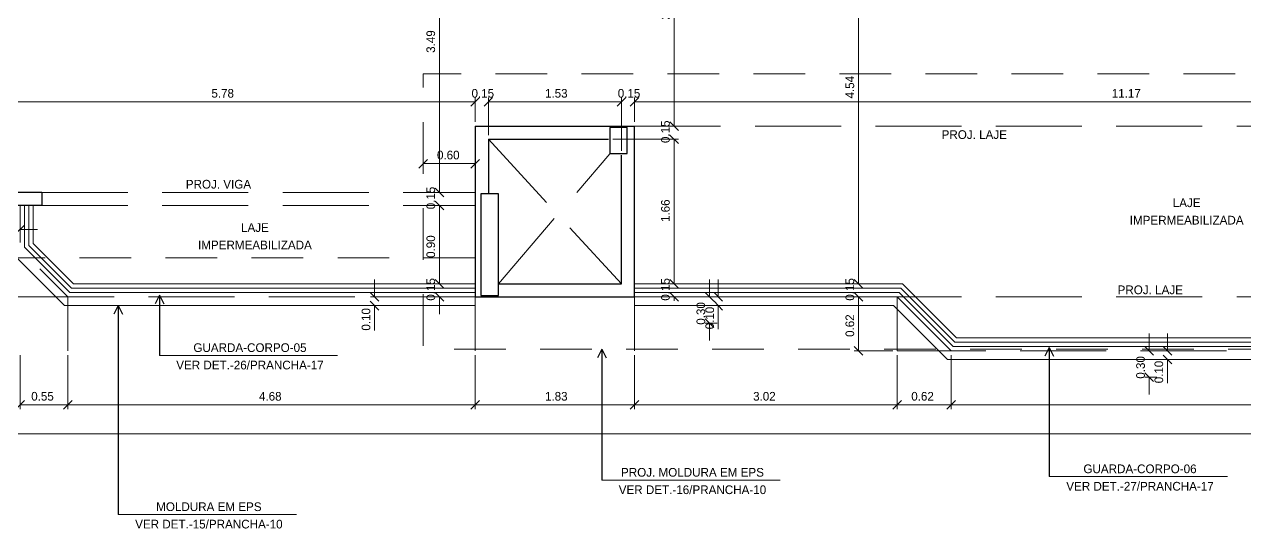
# Model space of a CAD drawing. Header units: metres. Extents: x 3.9 to 63.3, y 8 to 50.1.
# Drawn here: x 11.12 to 25.14, y 30.87 to 36.66 of the extents above; entities that cross this region are included whole.
import ezdxf
from ezdxf.enums import TextEntityAlignment as Align

# ---------------------------------------------------------------- set-up
doc = ezdxf.new("R2010")
doc.units = ezdxf.units.M
doc.header["$MEASUREMENT"] = 0
for name, pattern in [('DGN Style 2', [0.988287, 0.592972, -0.395315]), ('DGN Style 3', [1.383601, 0.988287, -0.395315]), ('DGN Style 4', [1.582247, 0.790629, -0.395315, 0.000988287, -0.395315])]:
    doc.linetypes.add(name, pattern=pattern)
doc.layers.get('Defpoints').update_dxf_attribs({"lineweight": 0})
doc.layers.add('6', color=6, linetype='Continuous')
for name, color, linetype, lineweight in [('CORNIJAS_VAR NA PLANTA PTIPO 1', 7, 'Continuous', 0), ('Level 12', 7, 'Continuous', 0), ('Level 25-1', 7, 'Continuous', 0), ('Level 27-1', 7, 'Continuous', 0), ('Level 39', 7, 'Continuous', 0), ('Level 50', 7, 'Continuous', 0), ('Level 60-1', 7, 'Continuous', 0), ('Level 62-1', 7, 'Continuous', 0)]:
    doc.layers.add(name, color=color, linetype=linetype, lineweight=lineweight)
doc.styles.add('Style-INTL_ENGINEERING', font='INTL_ENGINEERING.shx')
doc.dimstyles.get("Standard").update_dxf_attribs({"dimtxt": 0.18, "dimasz": 0.18, "dimexe": 0.18, "dimexo": 0.0625, "dimgap": 0.09, "dimtad": 0, "dimtih": 1, "dimtoh": 1, "dimdec": 4, "dimzin": 1, "dimdsep": 46, "dimtxsty": 'Standard', "dimcen": 0, "dimadec": 0, "dimazin": 0, "dimtfac": 1, "dimtdec": 4, "dimtofl": 0, "dimtmove": 0, "dimatfit": 3, "dimfxl": 0, "dimtolj": 1, "dimtzin": 1, "dimarcsym": 0})

# ---------------------------------------------------------------- blocks, each defined once
blk = doc.blocks.new('*D425')
at = {"layer": 'Defpoints', "color": 2, "linetype": 'Continuous', "lineweight": 0}
for p, q in [((10.375, 32.86), (10.375, 31.906)), ((50.625, 32.86), (50.625, 31.906)), ((10.325, 31.906), (10.424, 32.006)), ((50.674, 32.006), (50.575, 31.906)), ((50.625, 31.956), (10.375, 31.956))]:
    blk.add_line(p, q, dxfattribs=at)
at = {"layer": 'Defpoints'}
for p in [(10.375, 32.909), (50.625, 32.909), (10.375, 31.956), (30.5, 31.956)]:
    blk.add_point(p, dxfattribs=at)
at = {"layer": 'Defpoints', "color": 2, "linetype": 'Continuous', "lineweight": 0, "style": 'Style-INTL_ENGINEERING'}
blk.add_text('40.25', height=0.0995, dxfattribs=at).set_placement((30.309, 32.055), align=Align.MIDDLE_LEFT)
blk = doc.blocks.new('_Oblique')
at = {"color": 0, "linetype": 'ByBlock', "lineweight": -2}
blk.add_line((0.5, 0.5), (-0.5, -0.5), dxfattribs=at)
blk = doc.blocks.new('*D428')
at = {"layer": 'Defpoints', "color": 2, "linetype": 'Continuous', "lineweight": 0}
for p, q in [((24.047, 33.109), (24.047, 32.909)), ((24.097, 32.859), (23.998, 32.959)), ((24.15, 32.909), (23.998, 32.909)), ((23.998, 32.659), (24.097, 32.559)), ((24.137, 32.609), (23.998, 32.609)), ((24.047, 32.41), (24.047, 32.609))]:
    blk.add_line(p, q, dxfattribs=at)
at = {"layer": 'Defpoints'}
for p in [(24.2, 32.909), (24.047, 32.74), (24.047, 32.609), (24.187, 32.609)]:
    blk.add_point(p, dxfattribs=at)
at = {"layer": 'Defpoints', "color": 2, "linetype": 'Continuous', "lineweight": 0, "style": 'Style-INTL_ENGINEERING'}
blk.add_text('0.30', height=0.0995, rotation=90, dxfattribs=at).set_placement((23.948, 32.59), align=Align.MIDDLE_LEFT)
blk = doc.blocks.new('*D429')
at = {"layer": 'Defpoints', "color": 2, "linetype": 'Continuous', "lineweight": 0}
for p, q in [((18.995, 33.729), (18.995, 33.529)), ((19.045, 33.479), (18.946, 33.579)), ((19.098, 33.529), (18.946, 33.529)), ((18.946, 33.279), (19.045, 33.179)), ((19.085, 33.229), (18.946, 33.229)), ((18.995, 33.03), (18.995, 33.229))]:
    blk.add_line(p, q, dxfattribs=at)
at = {"layer": 'Defpoints'}
for p in [(19.148, 33.529), (18.995, 33.36), (18.995, 33.229), (19.135, 33.229)]:
    blk.add_point(p, dxfattribs=at)
at = {"layer": 'Defpoints', "color": 2, "linetype": 'Continuous', "lineweight": 0, "style": 'Style-INTL_ENGINEERING'}
blk.add_text('0.30', height=0.0995, rotation=90, dxfattribs=at).set_placement((18.896, 33.21), align=Align.MIDDLE_LEFT)
blk = doc.blocks.new('*D436')
at = {"layer": 'Defpoints', "color": 2, "linetype": 'Continuous', "lineweight": 0}
for p, q in [((20.562, 38.222), (20.757, 38.222)), ((20.657, 38.271), (20.757, 38.172)), ((20.707, 38.222), (20.707, 33.679)), ((20.757, 33.629), (20.657, 33.729)), ((21.165, 33.679), (20.658, 33.679))]:
    blk.add_line(p, q, dxfattribs=at)
at = {"layer": 'Defpoints'}
for p in [(20.512, 38.222), (20.707, 35.95), (20.707, 33.679), (21.215, 33.679)]:
    blk.add_point(p, dxfattribs=at)
at = {"layer": 'Defpoints', "color": 2, "linetype": 'Continuous', "lineweight": 0, "style": 'Style-INTL_ENGINEERING'}
blk.add_text('4.54', height=0.0995, rotation=90, dxfattribs=at).set_placement((20.608, 35.809), align=Align.MIDDLE_LEFT)
blk = doc.blocks.new('*D437')
at = {"layer": 'Defpoints', "color": 2, "linetype": 'Continuous', "lineweight": 0}
for p, q in [((20.757, 33.629), (20.657, 33.729)), ((21.165, 33.679), (20.658, 33.679)), ((20.707, 33.722), (20.707, 33.679)), ((20.657, 33.579), (20.757, 33.479)), ((21.103, 33.529), (20.658, 33.529)), ((20.707, 33.33), (20.707, 33.529))]:
    blk.add_line(p, q, dxfattribs=at)
at = {"layer": 'Defpoints'}
for p in [(21.215, 33.679), (20.707, 33.604), (20.707, 33.529), (21.152, 33.529)]:
    blk.add_point(p, dxfattribs=at)
at = {"layer": 'Defpoints', "color": 2, "linetype": 'Continuous', "lineweight": 0, "style": 'Style-INTL_ENGINEERING'}
blk.add_text('0.15', height=0.0995, rotation=90, dxfattribs=at).set_placement((20.608, 33.486), align=Align.MIDDLE_LEFT)
blk = doc.blocks.new('*D438')
at = {"layer": 'Defpoints', "color": 2, "linetype": 'Continuous', "lineweight": 0}
for p, q in [((20.657, 33.579), (20.757, 33.479)), ((21.103, 33.529), (20.658, 33.529)), ((20.707, 33.529), (20.707, 32.909)), ((20.757, 32.859), (20.657, 32.959)), ((21.103, 32.909), (20.658, 32.909))]:
    blk.add_line(p, q, dxfattribs=at)
at = {"layer": 'Defpoints'}
for p in [(21.152, 33.529), (20.707, 33.219), (20.707, 32.909), (21.152, 32.909)]:
    blk.add_point(p, dxfattribs=at)
at = {"layer": 'Defpoints', "color": 2, "linetype": 'Continuous', "lineweight": 0, "style": 'Style-INTL_ENGINEERING'}
blk.add_text('0.62', height=0.0995, rotation=90, dxfattribs=at).set_placement((20.608, 33.07), align=Align.MIDDLE_LEFT)
blk = doc.blocks.new('*D448')
at = {"layer": 'Defpoints', "color": 2, "linetype": 'Continuous', "lineweight": 0}
for p, q in [((21.772, 32.86), (21.772, 32.239)), ((29.088, 32.86), (29.088, 32.239)), ((21.723, 32.239), (21.822, 32.338)), ((29.088, 32.288), (21.772, 32.288)), ((29.137, 32.338), (29.038, 32.239))]:
    blk.add_line(p, q, dxfattribs=at)
at = {"layer": 'Defpoints'}
for p in [(21.772, 32.909), (29.088, 32.909), (21.772, 32.288), (25.43, 32.288)]:
    blk.add_point(p, dxfattribs=at)
at = {"layer": 'Defpoints', "color": 2, "linetype": 'Continuous', "lineweight": 0, "style": 'Style-INTL_ENGINEERING'}
blk.add_text('7.32', height=0.0995, dxfattribs=at).set_placement((25.288, 32.388), align=Align.MIDDLE_LEFT)
blk = doc.blocks.new('*D449')
at = {"layer": 'Defpoints', "color": 2, "linetype": 'Continuous', "lineweight": 0}
for p, q in [((21.152, 32.86), (21.152, 32.239)), ((21.772, 32.86), (21.772, 32.239)), ((21.103, 32.239), (21.202, 32.338)), ((21.772, 32.288), (21.152, 32.288)), ((21.822, 32.338), (21.723, 32.239))]:
    blk.add_line(p, q, dxfattribs=at)
at = {"layer": 'Defpoints'}
for p in [(21.152, 32.909), (21.772, 32.909), (21.152, 32.288), (21.462, 32.288)]:
    blk.add_point(p, dxfattribs=at)
at = {"layer": 'Defpoints', "color": 2, "linetype": 'Continuous', "lineweight": 0, "style": 'Style-INTL_ENGINEERING'}
blk.add_text('0.62', height=0.0995, dxfattribs=at).set_placement((21.314, 32.388), align=Align.MIDDLE_LEFT)
blk = doc.blocks.new('*D450')
at = {"layer": 'Defpoints', "color": 2, "linetype": 'Continuous', "lineweight": 0}
for p, q in [((18.135, 32.86), (18.135, 32.239)), ((21.152, 32.86), (21.152, 32.239)), ((18.085, 32.239), (18.184, 32.338)), ((21.152, 32.288), (18.135, 32.288)), ((21.202, 32.338), (21.103, 32.239))]:
    blk.add_line(p, q, dxfattribs=at)
at = {"layer": 'Defpoints'}
for p in [(18.135, 32.909), (21.152, 32.909), (18.135, 32.288), (19.643, 32.288)]:
    blk.add_point(p, dxfattribs=at)
at = {"layer": 'Defpoints', "color": 2, "linetype": 'Continuous', "lineweight": 0, "style": 'Style-INTL_ENGINEERING'}
blk.add_text('3.02', height=0.0995, dxfattribs=at).set_placement((19.497, 32.388), align=Align.MIDDLE_LEFT)
blk = doc.blocks.new('*D451')
at = {"layer": 'Defpoints', "color": 2, "linetype": 'Continuous', "lineweight": 0}
for p, q in [((16.305, 32.86), (16.305, 32.239)), ((18.135, 32.86), (18.135, 32.239)), ((16.255, 32.239), (16.354, 32.338)), ((18.135, 32.288), (16.305, 32.288)), ((18.184, 32.338), (18.085, 32.239))]:
    blk.add_line(p, q, dxfattribs=at)
at = {"layer": 'Defpoints'}
for p in [(16.305, 32.909), (18.135, 32.909), (16.305, 32.288), (17.22, 32.288)]:
    blk.add_point(p, dxfattribs=at)
at = {"layer": 'Defpoints', "color": 2, "linetype": 'Continuous', "lineweight": 0, "style": 'Style-INTL_ENGINEERING'}
blk.add_text('1.83', height=0.0995, dxfattribs=at).set_placement((17.106, 32.388), align=Align.MIDDLE_LEFT)
blk = doc.blocks.new('*D452')
at = {"layer": 'Defpoints', "color": 2, "linetype": 'Continuous', "lineweight": 0}
for p, q in [((11.625, 32.86), (11.625, 32.239)), ((16.305, 32.86), (16.305, 32.239)), ((11.575, 32.239), (11.674, 32.338)), ((16.305, 32.288), (11.625, 32.288)), ((16.354, 32.338), (16.255, 32.239))]:
    blk.add_line(p, q, dxfattribs=at)
at = {"layer": 'Defpoints'}
for p in [(11.625, 32.909), (16.305, 32.909), (11.625, 32.288), (13.965, 32.288)]:
    blk.add_point(p, dxfattribs=at)
at = {"layer": 'Defpoints', "color": 2, "linetype": 'Continuous', "lineweight": 0, "style": 'Style-INTL_ENGINEERING'}
blk.add_text('4.68', height=0.0995, dxfattribs=at).set_placement((13.82, 32.388), align=Align.MIDDLE_LEFT)
blk = doc.blocks.new('*D453')
at = {"layer": 'Defpoints', "color": 2, "linetype": 'Continuous', "lineweight": 0}
for p, q in [((11.075, 32.86), (11.075, 32.239)), ((11.625, 32.86), (11.625, 32.239)), ((11.025, 32.239), (11.124, 32.338)), ((11.625, 32.288), (11.075, 32.288)), ((11.674, 32.338), (11.575, 32.239))]:
    blk.add_line(p, q, dxfattribs=at)
at = {"layer": 'Defpoints'}
for p in [(11.075, 32.909), (11.625, 32.909), (11.075, 32.288), (11.35, 32.288)]:
    blk.add_point(p, dxfattribs=at)
at = {"layer": 'Defpoints', "color": 2, "linetype": 'Continuous', "lineweight": 0, "style": 'Style-INTL_ENGINEERING'}
blk.add_text('0.55', height=0.0995, dxfattribs=at).set_placement((11.203, 32.388), align=Align.MIDDLE_LEFT)
blk = doc.blocks.new('*D475')
at = {"layer": 'Defpoints', "color": 2, "linetype": 'Continuous', "lineweight": 0}
for p, q in [((15.679, 38.222), (15.942, 38.222)), ((15.842, 38.271), (15.942, 38.172)), ((15.892, 38.222), (15.892, 34.729)), ((15.942, 34.679), (15.842, 34.779)), ((16.255, 34.729), (15.843, 34.729))]:
    blk.add_line(p, q, dxfattribs=at)
at = {"layer": 'Defpoints'}
for p in [(15.63, 38.222), (15.892, 36.475), (15.892, 34.729), (16.305, 34.729)]:
    blk.add_point(p, dxfattribs=at)
at = {"layer": 'Defpoints', "color": 2, "linetype": 'Continuous', "lineweight": 0, "style": 'Style-INTL_ENGINEERING'}
blk.add_text('3.49', height=0.0995, rotation=90, dxfattribs=at).set_placement((15.793, 36.333), align=Align.MIDDLE_LEFT)
blk = doc.blocks.new('*D476')
at = {"layer": 'Defpoints', "color": 2, "linetype": 'Continuous', "lineweight": 0}
for p, q in [((15.942, 34.679), (15.842, 34.779)), ((15.892, 34.772), (15.892, 34.729)), ((15.842, 34.629), (15.942, 34.529)), ((16.255, 34.729), (15.843, 34.729)), ((16.255, 34.579), (15.843, 34.579)), ((15.892, 34.38), (15.892, 34.579))]:
    blk.add_line(p, q, dxfattribs=at)
at = {"layer": 'Defpoints'}
for p in [(15.892, 34.654), (16.305, 34.729), (15.892, 34.579), (16.305, 34.579)]:
    blk.add_point(p, dxfattribs=at)
at = {"layer": 'Defpoints', "color": 2, "linetype": 'Continuous', "lineweight": 0, "style": 'Style-INTL_ENGINEERING'}
blk.add_text('0.15', height=0.0995, rotation=90, dxfattribs=at).set_placement((15.793, 34.536), align=Align.MIDDLE_LEFT)
blk = doc.blocks.new('*D477')
at = {"layer": 'Defpoints', "color": 2, "linetype": 'Continuous', "lineweight": 0}
for p, q in [((15.842, 34.629), (15.942, 34.529)), ((16.255, 34.579), (15.843, 34.579)), ((15.892, 34.579), (15.892, 33.679)), ((15.942, 33.629), (15.842, 33.729)), ((16.255, 33.679), (15.843, 33.679))]:
    blk.add_line(p, q, dxfattribs=at)
at = {"layer": 'Defpoints'}
for p in [(16.305, 34.579), (15.892, 34.129), (15.892, 33.679), (16.305, 33.679)]:
    blk.add_point(p, dxfattribs=at)
at = {"layer": 'Defpoints', "color": 2, "linetype": 'Continuous', "lineweight": 0, "style": 'Style-INTL_ENGINEERING'}
blk.add_text('0.90', height=0.0995, rotation=90, dxfattribs=at).set_placement((15.793, 33.978), align=Align.MIDDLE_LEFT)
blk = doc.blocks.new('*D478')
at = {"layer": 'Defpoints', "color": 2, "linetype": 'Continuous', "lineweight": 0}
for p, q in [((15.942, 33.629), (15.842, 33.729)), ((16.255, 33.679), (15.843, 33.679)), ((15.892, 33.722), (15.892, 33.679)), ((15.842, 33.579), (15.942, 33.479)), ((16.255, 33.529), (15.843, 33.529)), ((15.892, 33.33), (15.892, 33.529))]:
    blk.add_line(p, q, dxfattribs=at)
at = {"layer": 'Defpoints'}
for p in [(16.305, 33.679), (15.892, 33.604), (15.892, 33.529), (16.305, 33.529)]:
    blk.add_point(p, dxfattribs=at)
at = {"layer": 'Defpoints', "color": 2, "linetype": 'Continuous', "lineweight": 0, "style": 'Style-INTL_ENGINEERING'}
blk.add_text('0.15', height=0.0995, rotation=90, dxfattribs=at).set_placement((15.793, 33.486), align=Align.MIDDLE_LEFT)
blk = doc.blocks.new('*D580')
at = {"layer": 'Defpoints', "color": 2, "linetype": 'Continuous', "lineweight": 0}
for p, q in [((18.085, 35.719), (18.184, 35.818)), ((18.135, 35.539), (18.135, 35.818)), ((29.305, 35.769), (18.135, 35.769)), ((29.355, 35.818), (29.256, 35.719)), ((29.305, 35.539), (29.305, 35.818))]:
    blk.add_line(p, q, dxfattribs=at)
at = {"layer": 'Defpoints'}
for p in [(18.135, 35.769), (23.72, 35.769), (18.135, 35.49), (29.305, 35.49)]:
    blk.add_point(p, dxfattribs=at)
at = {"layer": 'Defpoints', "color": 2, "linetype": 'Continuous', "lineweight": 0, "style": 'Style-INTL_ENGINEERING'}
blk.add_text('11.17', height=0.0995, dxfattribs=at).set_placement((23.618, 35.868), align=Align.MIDDLE_LEFT)
blk = doc.blocks.new('*D581')
at = {"layer": 'Defpoints', "color": 2, "linetype": 'Continuous', "lineweight": 0}
for p, q in [((17.785, 35.769), (17.985, 35.769)), ((18.034, 35.818), (17.935, 35.719)), ((17.985, 35.209), (17.985, 35.818)), ((18.085, 35.719), (18.184, 35.818)), ((18.135, 35.539), (18.135, 35.818)), ((18.177, 35.769), (18.135, 35.769))]:
    blk.add_line(p, q, dxfattribs=at)
at = {"layer": 'Defpoints'}
for p in [(17.985, 35.769), (18.06, 35.769), (18.135, 35.49), (17.985, 35.159)]:
    blk.add_point(p, dxfattribs=at)
at = {"layer": 'Defpoints', "color": 2, "linetype": 'Continuous', "lineweight": 0, "style": 'Style-INTL_ENGINEERING'}
blk.add_text('0.15', height=0.0995, dxfattribs=at).set_placement((17.942, 35.868), align=Align.MIDDLE_LEFT)
blk = doc.blocks.new('*D582')
at = {"layer": 'Defpoints', "color": 2, "linetype": 'Continuous', "lineweight": 0}
for p, q in [((16.405, 35.719), (16.504, 35.818)), ((16.455, 35.389), (16.455, 35.818)), ((17.985, 35.769), (16.455, 35.769)), ((18.034, 35.818), (17.935, 35.719)), ((17.985, 35.209), (17.985, 35.818))]:
    blk.add_line(p, q, dxfattribs=at)
at = {"layer": 'Defpoints'}
for p in [(16.455, 35.769), (17.22, 35.769), (16.455, 35.34), (17.985, 35.159)]:
    blk.add_point(p, dxfattribs=at)
at = {"layer": 'Defpoints', "color": 2, "linetype": 'Continuous', "lineweight": 0, "style": 'Style-INTL_ENGINEERING'}
blk.add_text('1.53', height=0.0995, dxfattribs=at).set_placement((17.106, 35.868), align=Align.MIDDLE_LEFT)
blk = doc.blocks.new('*D583')
at = {"layer": 'Defpoints', "color": 2, "linetype": 'Continuous', "lineweight": 0}
for p, q in [((16.105, 35.769), (16.305, 35.769)), ((16.354, 35.818), (16.255, 35.719)), ((16.305, 35.539), (16.305, 35.818)), ((16.405, 35.719), (16.504, 35.818)), ((16.455, 35.389), (16.455, 35.818)), ((16.497, 35.769), (16.455, 35.769))]:
    blk.add_line(p, q, dxfattribs=at)
at = {"layer": 'Defpoints'}
for p in [(16.305, 35.769), (16.38, 35.769), (16.305, 35.49), (16.455, 35.34)]:
    blk.add_point(p, dxfattribs=at)
at = {"layer": 'Defpoints', "color": 2, "linetype": 'Continuous', "lineweight": 0, "style": 'Style-INTL_ENGINEERING'}
blk.add_text('0.15', height=0.0995, dxfattribs=at).set_placement((16.262, 35.868), align=Align.MIDDLE_LEFT)
blk = doc.blocks.new('*D584')
at = {"layer": 'Defpoints', "color": 2, "linetype": 'Continuous', "lineweight": 0}
for p, q in [((10.475, 35.719), (10.574, 35.818)), ((10.525, 34.779), (10.525, 35.818)), ((16.305, 35.769), (10.525, 35.769)), ((16.354, 35.818), (16.255, 35.719)), ((16.305, 35.539), (16.305, 35.818))]:
    blk.add_line(p, q, dxfattribs=at)
at = {"layer": 'Defpoints'}
for p in [(10.525, 35.769), (13.415, 35.769), (16.305, 35.49), (10.525, 34.729)]:
    blk.add_point(p, dxfattribs=at)
at = {"layer": 'Defpoints', "color": 2, "linetype": 'Continuous', "lineweight": 0, "style": 'Style-INTL_ENGINEERING'}
blk.add_text('5.78', height=0.0995, dxfattribs=at).set_placement((13.273, 35.868), align=Align.MIDDLE_LEFT)
blk = doc.blocks.new('*D586')
at = {"layer": 'Defpoints', "color": 2, "linetype": 'Continuous', "lineweight": 0}
for p, q in [((17.884, 35.34), (18.638, 35.34)), ((18.539, 35.389), (18.638, 35.29)), ((18.588, 33.679), (18.588, 35.34)), ((18.184, 33.679), (18.638, 33.679)), ((18.638, 33.629), (18.539, 33.729))]:
    blk.add_line(p, q, dxfattribs=at)
at = {"layer": 'Defpoints'}
for p in [(17.835, 35.34), (18.588, 35.34), (18.588, 34.509), (18.135, 33.679)]:
    blk.add_point(p, dxfattribs=at)
at = {"layer": 'Defpoints', "color": 2, "linetype": 'Continuous', "lineweight": 0, "style": 'Style-INTL_ENGINEERING'}
blk.add_text('1.66', height=0.0995, rotation=90, dxfattribs=at).set_placement((18.489, 34.39), align=Align.MIDDLE_LEFT)
blk = doc.blocks.new('*D587')
at = {"layer": 'Defpoints', "color": 2, "linetype": 'Continuous', "lineweight": 0}
for p, q in [((18.588, 35.689), (18.588, 35.49)), ((18.184, 35.49), (18.638, 35.49)), ((18.638, 35.44), (18.539, 35.539)), ((17.884, 35.34), (18.638, 35.34)), ((18.539, 35.389), (18.638, 35.29)), ((18.588, 35.297), (18.588, 35.34))]:
    blk.add_line(p, q, dxfattribs=at)
at = {"layer": 'Defpoints'}
for p in [(18.135, 35.49), (18.588, 35.49), (17.835, 35.34), (18.588, 35.415)]:
    blk.add_point(p, dxfattribs=at)
at = {"layer": 'Defpoints', "color": 2, "linetype": 'Continuous', "lineweight": 0, "style": 'Style-INTL_ENGINEERING'}
blk.add_text('0.15', height=0.0995, rotation=90, dxfattribs=at).set_placement((18.489, 35.297), align=Align.MIDDLE_LEFT)
blk = doc.blocks.new('*D588')
at = {"layer": 'Defpoints', "color": 2, "linetype": 'Continuous', "lineweight": 0}
for p, q in [((18.109, 38.222), (18.638, 38.222)), ((18.539, 38.271), (18.638, 38.172)), ((18.588, 35.49), (18.588, 38.222)), ((18.184, 35.49), (18.638, 35.49)), ((18.638, 35.44), (18.539, 35.539))]:
    blk.add_line(p, q, dxfattribs=at)
at = {"layer": 'Defpoints'}
for p in [(18.06, 38.222), (18.588, 38.222), (18.588, 36.856), (18.135, 35.49)]:
    blk.add_point(p, dxfattribs=at)
at = {"layer": 'Defpoints', "color": 2, "linetype": 'Continuous', "lineweight": 0, "style": 'Style-INTL_ENGINEERING'}
blk.add_text('2.73', height=0.0995, rotation=90, dxfattribs=at).set_placement((18.489, 36.714), align=Align.MIDDLE_LEFT)
blk = doc.blocks.new('*D585')
at = {"layer": 'Defpoints', "color": 2, "linetype": 'Continuous', "lineweight": 0}
for p, q in [((18.588, 33.879), (18.588, 33.679)), ((18.184, 33.679), (18.638, 33.679)), ((18.638, 33.629), (18.539, 33.729)), ((18.184, 33.529), (18.638, 33.529)), ((18.539, 33.579), (18.638, 33.479)), ((18.588, 33.486), (18.588, 33.529))]:
    blk.add_line(p, q, dxfattribs=at)
at = {"layer": 'Defpoints'}
for p in [(18.135, 33.679), (18.588, 33.679), (18.135, 33.529), (18.588, 33.604)]:
    blk.add_point(p, dxfattribs=at)
at = {"layer": 'Defpoints', "color": 2, "linetype": 'Continuous', "lineweight": 0, "style": 'Style-INTL_ENGINEERING'}
blk.add_text('0.15', height=0.0995, rotation=90, dxfattribs=at).set_placement((18.489, 33.486), align=Align.MIDDLE_LEFT)
blk = doc.blocks.new('*D605')
at = {"layer": 'Defpoints', "color": 2, "linetype": 'Continuous', "lineweight": 0}
for p, q in [((24.258, 33.109), (24.258, 32.909)), ((24.307, 32.859), (24.208, 32.959)), ((24.145, 32.909), (24.307, 32.909)), ((24.208, 32.859), (24.307, 32.759)), ((24.236, 32.809), (24.307, 32.809)), ((24.258, 32.537), (24.258, 32.809))]:
    blk.add_line(p, q, dxfattribs=at)
at = {"layer": 'Defpoints'}
for p in [(24.095, 32.909), (24.187, 32.809), (24.258, 32.809), (24.258, 32.66)]:
    blk.add_point(p, dxfattribs=at)
at = {"layer": 'Defpoints', "color": 2, "linetype": 'Continuous', "lineweight": 0, "style": 'Style-INTL_ENGINEERING'}
blk.add_text('0.10', height=0.0995, rotation=90, dxfattribs=at).set_placement((24.158, 32.537), align=Align.MIDDLE_LEFT)
blk = doc.blocks.new('*D606')
at = {"layer": 'Defpoints', "color": 2, "linetype": 'Continuous', "lineweight": 0}
for p, q in [((19.097, 33.729), (19.097, 33.529)), ((18.984, 33.529), (19.147, 33.529)), ((19.147, 33.479), (19.048, 33.579)), ((19.048, 33.479), (19.147, 33.379)), ((19.076, 33.429), (19.147, 33.429)), ((19.097, 33.157), (19.097, 33.429))]:
    blk.add_line(p, q, dxfattribs=at)
at = {"layer": 'Defpoints'}
for p in [(18.935, 33.529), (19.026, 33.429), (19.097, 33.429), (19.097, 33.28)]:
    blk.add_point(p, dxfattribs=at)
at = {"layer": 'Defpoints', "color": 2, "linetype": 'Continuous', "lineweight": 0, "style": 'Style-INTL_ENGINEERING'}
blk.add_text('0.10', height=0.0995, rotation=90, dxfattribs=at).set_placement((18.998, 33.157), align=Align.MIDDLE_LEFT)
blk = doc.blocks.new('*D607')
at = {"layer": 'Defpoints', "color": 2, "linetype": 'Continuous', "lineweight": 0}
for p, q in [((15.148, 33.729), (15.148, 33.529)), ((15.198, 33.479), (15.098, 33.579)), ((15.331, 33.529), (15.099, 33.529)), ((15.098, 33.479), (15.198, 33.379)), ((15.331, 33.429), (15.099, 33.429)), ((15.148, 33.142), (15.148, 33.429))]:
    blk.add_line(p, q, dxfattribs=at)
at = {"layer": 'Defpoints'}
for p in [(15.38, 33.529), (15.148, 33.429), (15.38, 33.429), (15.148, 33.264)]:
    blk.add_point(p, dxfattribs=at)
at = {"layer": 'Defpoints', "color": 2, "linetype": 'Continuous', "lineweight": 0, "style": 'Style-INTL_ENGINEERING'}
blk.add_text('0.10', height=0.0995, rotation=90, dxfattribs=at).set_placement((15.049, 33.142), align=Align.MIDDLE_LEFT)
blk = doc.blocks.new('*D608')
at = {"layer": 'Defpoints', "color": 2, "linetype": 'Continuous', "lineweight": 0}
for p, q in [((10.975, 34.53), (10.975, 34.256)), ((11.075, 34.53), (11.075, 34.256)), ((11.024, 34.355), (10.925, 34.256)), ((11.025, 34.256), (11.124, 34.355)), ((10.696, 34.305), (10.975, 34.305)), ((11.274, 34.305), (11.075, 34.305))]:
    blk.add_line(p, q, dxfattribs=at)
at = {"layer": 'Defpoints'}
for p in [(10.975, 34.579), (11.075, 34.579), (10.818, 34.305), (11.075, 34.305)]:
    blk.add_point(p, dxfattribs=at)
at = {"layer": 'Defpoints', "color": 2, "linetype": 'Continuous', "lineweight": 0, "style": 'Style-INTL_ENGINEERING'}
blk.add_text('0.10', height=0.0995, dxfattribs=at).set_placement((10.696, 34.405), align=Align.MIDDLE_LEFT)
blk = doc.blocks.new('TerminatorOpen')
at = {"color": 0, "linetype": 'ByBlock', "lineweight": -2}
for q in [(-1, 0.5), (-1, 0), (-1, -0.5)]:
    blk.add_line((0, 0), q, dxfattribs=at)
blk = doc.blocks.new('*D628')
at = {"layer": 'Defpoints', "color": 2, "linetype": 'Continuous', "lineweight": 0}
for p, q in [((15.705, 35.418), (15.705, 35.01)), ((15.655, 35.01), (15.754, 35.109)), ((16.305, 35.06), (15.705, 35.06)), ((16.171, 35.06), (16.305, 35.06)), ((16.354, 35.109), (16.255, 35.01)), ((16.305, 35.146), (16.305, 35.01))]:
    blk.add_line(p, q, dxfattribs=at)
at = {"layer": 'Defpoints'}
for p in [(15.705, 35.468), (16.305, 35.195), (16.018, 35.06), (16.305, 35.06)]:
    blk.add_point(p, dxfattribs=at)
at = {"layer": 'Defpoints', "color": 2, "linetype": 'Continuous', "lineweight": 0, "style": 'Style-INTL_ENGINEERING'}
blk.add_text('0.60', height=0.0995, dxfattribs=at).set_placement((15.865, 35.159), align=Align.MIDDLE_LEFT)
blk = doc.blocks.new('*U684')
at = {"layer": 'CORNIJAS_VAR NA PLANTA PTIPO 1', "color": 7, "linetype": 'Continuous', "lineweight": 13}
for p, q in [((-9.285, -4.12), (-12.365, -4.12)), ((-8.665, -4.74), (-9.285, -4.12)), ((-1.474, -4.74), (-8.665, -4.74))]:
    blk.add_line(p, q, dxfattribs=at)
at = {"layer": 'CORNIJAS_VAR NA PLANTA PTIPO 1', "color": 7, "linetype": 'DGN Style 3', "lineweight": 13}
for p, q in [((-9.347, -4.27), (-12.365, -4.27)), ((-8.727, -4.89), (-9.347, -4.27)), ((-1.412, -4.89), (-8.727, -4.89))]:
    blk.add_line(p, q, dxfattribs=at)
at = {"layer": 'CORNIJAS_VAR NA PLANTA PTIPO 1', "color": 7, "linetype": 'DGN Style 3', "lineweight": 13, "flags": 128}
blk.add_lwpolyline([(-14.195, -4.27), (-18.875, -4.27), (-19.425, -3.72), (-19.425, -3.22)], dxfattribs=at)
at = {"layer": 'CORNIJAS_VAR NA PLANTA PTIPO 1', "color": 7, "linetype": 'Continuous', "lineweight": 13, "flags": 128}
blk.add_lwpolyline([(-14.195, -4.12), (-18.813, -4.12), (-19.275, -3.658), (-19.275, -3.22)], dxfattribs=at)
blk.add_lwpolyline([(-14.195, -4.12), (-18.813, -4.12), (-19.275, -3.658), (-19.275, -3.22)], dxfattribs=at)
at = {"layer": 'Level 50', "color": 190, "linetype": 'Continuous', "lineweight": 13}
for p, q in [((-9.306, -4.17), (-12.365, -4.17)), ((-8.686, -4.79), (-9.306, -4.17)), ((-9.326, -4.22), (-12.365, -4.22)), ((-8.706, -4.84), (-9.326, -4.22)), ((-1.433, -4.84), (-8.706, -4.84)), ((-1.453, -4.79), (-8.686, -4.79))]:
    blk.add_line(p, q, dxfattribs=at)
at = {"layer": 'Level 50', "color": 190, "linetype": 'Continuous', "lineweight": 13, "flags": 128}
for points in [[(-14.195, -4.22), (-18.854, -4.22), (-19.375, -3.699), (-19.375, -3.22)], [(-14.195, -4.22), (-18.854, -4.22), (-19.375, -3.699), (-19.375, -3.22)], [(-14.195, -4.17), (-18.834, -4.17), (-19.325, -3.679), (-19.325, -3.22)], [(-14.195, -4.17), (-18.834, -4.17), (-19.325, -3.679), (-19.325, -3.22)]]:
    blk.add_lwpolyline(points, dxfattribs=at)
at = {"layer": 'Level 60-1', "color": 7, "linetype": 'Continuous', "lineweight": 13, "flags": 128}
blk.add_lwpolyline([(-14.195, -4.27), (-14.195, -4.37), (-18.916, -4.37), (-19.525, -3.761), (-19.525, -3.22)], dxfattribs=at)
at = {"layer": 'Level 62-1', "color": 7, "linetype": 'Continuous', "lineweight": 13}
for p, q in [((-12.365, -4.37), (-12.365, -4.27)), ((-9.389, -4.37), (-12.365, -4.37)), ((-8.769, -4.99), (-9.389, -4.37)), ((-1.37, -4.99), (-8.769, -4.99))]:
    blk.add_line(p, q, dxfattribs=at)
at = {"layer": 'Level 62-1', "color": 7, "linetype": 'Continuous', "lineweight": 13, "flags": 128}
blk.add_lwpolyline([(-14.195, -4.27), (-14.195, -4.37), (-18.916, -4.37), (-19.525, -3.761), (-19.525, -3.22)], dxfattribs=at)

msp = doc.modelspace()

# ---------------------------------------------------------------- linework, layer by layer
at = {"layer": '6', "linetype": 'Continuous'}
for points in [[(17.85, 35.175), (18.05, 35.175), (18.05, 35.475), (17.85, 35.475), (17.85, 35.175)], [(16.37, 33.545), (16.57, 33.545), (16.57, 34.715), (16.37, 34.715), (16.37, 33.545)]]:
    msp.add_lwpolyline(points, dxfattribs=at)
at = {"layer": 'Defpoints', "color": 2, "linetype": 'DGN Style 4', "lineweight": 0}
for p, q in [((11.625, 33.529), (10.375, 33.529)), ((11.625, 33.529), (11.625, 32.909)), ((16.305, 33.529), (16.305, 32.909)), ((18.135, 33.529), (18.135, 32.909)), ((21.152, 33.529), (21.152, 32.909)), ((21.772, 32.909), (21.152, 32.909))]:
    msp.add_line(p, q, dxfattribs=at)
at = {"layer": 'Level 12', "color": 2, "linetype": 'Continuous', "lineweight": 13}
for p, q in [((14.723, 32.857), (12.675, 32.857)), ((19.807, 31.425), (17.759, 31.425)), ((24.949, 31.465), (22.9, 31.465)), ((14.251, 31.03), (12.203, 31.03))]:
    msp.add_line(p, q, dxfattribs=at)
at = {"layer": 'Level 25-1', "color": 7, "linetype": 'Continuous', "lineweight": 30}
for p, q in [((16.305, 35.49), (18.135, 35.49)), ((18.135, 33.529), (18.135, 35.49)), ((16.455, 35.34), (17.835, 35.34)), ((17.985, 33.679), (17.985, 35.159)), ((16.57, 33.679), (17.985, 33.679)), ((16.305, 33.529), (18.135, 33.529))]:
    msp.add_line(p, q, dxfattribs=at)
at = {"layer": 'Level 27-1', "color": 7, "linetype": 'DGN Style 3', "lineweight": 13}
for p, q in [((18.135, 35.49), (29.305, 35.49)), ((16.455, 35.34), (17.985, 33.679)), ((16.57, 33.679), (17.85, 35.174)), ((11.325, 34.729), (16.305, 34.729)), ((11.325, 34.579), (16.305, 34.579)), ((18.135, 33.529), (29.305, 33.529))]:
    msp.add_line(p, q, dxfattribs=at)
at = {"layer": 'Level 27-1', "color": 7, "linetype": 'DGN Style 2', "lineweight": 13, "flags": 128}
for points in [[(16.305, 33.979), (9.775, 33.979), (9.775, 41.889), (15.185, 41.889)], [(29.305, 33.126), (29.305, 32.929), (15.705, 32.929), (15.705, 36.09), (28.705, 36.09)]]:
    msp.add_lwpolyline(points, dxfattribs=at)
at = {"layer": 'Level 39', "color": 7, "linetype": 'Continuous', "lineweight": 30}
for p, q in [((16.305, 35.49), (16.305, 33.529)), ((16.455, 35.34), (16.455, 34.715)), ((11.325, 34.729), (11.325, 34.579))]:
    msp.add_line(p, q, dxfattribs=at)
at = {"layer": 'Level 39', "color": 7, "linetype": 'Continuous', "lineweight": 30, "flags": 128}
for points in [[(11.325, 34.579), (10.375, 34.579), (10.375, 41.289), (15.185, 41.289), (15.185, 41.739)], [(11.325, 34.729), (10.525, 34.729), (10.525, 41.139), (15.185, 41.139)]]:
    msp.add_lwpolyline(points, dxfattribs=at)

# ---------------------------------------------------------------- block references
at = {"layer": 'Level 62-1', "color": 7, "linetype": 'Continuous', "lineweight": 13}
msp.add_blockref('*U684', (30.5, 37.799), dxfattribs=at)

# ---------------------------------------------------------------- texts
at = {"layer": 'Level 12', "color": 2, "linetype": 'Continuous', "lineweight": 13, "char_height": 0.1, "attachment_point": 5, "line_spacing_factor": 1.200006, "style": 'Style-INTL_ENGINEERING'}
for s, insert in [('PROJ. LAJE\\P', (22.038, 35.393)), ('PROJ. VIGA\\P', (13.354, 34.823)), ('LAJE\\PIMPERMEABILIZADA\\P', (24.478, 34.511)), ('LAJE\\PIMPERMEABILIZADA\\P', (13.773, 34.226)), ('PROJ. LAJE\\P', (24.06, 33.61)), ('GUARDA-CORPO-05\\PVER DET.-26/PRANCHA-17\\P', (13.716, 32.846)), ('PROJ. MOLDURA EM EPS\\PVER DET.-16/PRANCHA-10\\P', (18.8, 31.414)), ('GUARDA-CORPO-06\\PVER DET.-27/PRANCHA-17\\P', (23.942, 31.454)), ('MOLDURA EM EPS\\PVER DET.-15/PRANCHA-10\\P', (13.244, 31.019))]:
    msp.add_mtext(s, dxfattribs=dict(at, insert=insert))

# ---------------------------------------------------------------- dimensions: what is measured, and where the dimension line sits
at = {"layer": 'Defpoints', "color": 2, "linetype": 'Continuous', "lineweight": 0}
for base, p1, p2, angle, picture, middle in [((15.892, 34.729), (15.63, 38.222), (16.305, 34.729), 270, '*D475', (15.892, 36.475)), ((18.588, 38.222), (18.135, 35.49), (18.06, 38.222), 90, '*D588', (18.588, 36.856)), ((20.707, 33.679), (20.512, 38.222), (21.215, 33.679), 270, '*D436', (20.707, 35.95)), ((10.525, 35.769), (16.305, 35.49), (10.525, 34.729), 180, '*D584', (13.415, 35.769)), ((16.455, 35.769), (17.985, 35.159), (16.455, 35.34), 180, '*D582', (17.22, 35.769)), ((18.135, 35.769), (29.305, 35.49), (18.135, 35.49), 180, '*D580', (23.72, 35.769)), ((18.588, 35.34), (18.135, 33.679), (17.835, 35.34), 90, '*D586', (18.588, 34.509)), ((15.892, 33.679), (16.305, 34.579), (16.305, 33.679), 270, '*D477', (15.892, 34.129)), ((20.707, 32.909), (21.152, 33.529), (21.152, 32.909), 270, '*D438', (20.707, 33.219)), ((10.375, 31.956), (50.625, 32.909), (10.375, 32.909), 180, '*D425', (30.5, 31.956)), ((11.075, 32.288), (11.625, 32.909), (11.075, 32.909), 180, '*D453', (11.35, 32.288)), ((11.625, 32.288), (16.305, 32.909), (11.625, 32.909), 180, '*D452', (13.965, 32.288)), ((16.305, 32.288), (18.135, 32.909), (16.305, 32.909), 180, '*D451', (17.22, 32.288)), ((18.135, 32.288), (21.152, 32.909), (18.135, 32.909), 180, '*D450', (19.643, 32.288)), ((21.152, 32.288), (21.772, 32.909), (21.152, 32.909), 180, '*D449', (21.462, 32.288)), ((21.772, 32.288), (29.088, 32.909), (21.772, 32.909), 180, '*D448', (25.43, 32.288))]:
    dim = msp.add_linear_dim(base=base, p1=p1, p2=p2, angle=angle, dimstyle='Standard', override={"dimtxt": 0.0995, "dimasz": 0.0995, "dimexe": 0.0495, "dimexo": 0.0495, "dimgap": 0.0495, "dimtad": 1, "dimtih": 0, "dimtoh": 0, "dimdec": 2, "dimzin": 3, "dimtxsty": 'Style-INTL_ENGINEERING', "dimblk": 'Oblique', "dimclre": 2, "dimtdec": 2, "dimatfit": 1, "dimtolj": 0, "dimtzin": 3, "dimlwe": 0}, dxfattribs=at)
    dim.commit()
    dim.dimension.update_dxf_attribs({"geometry": picture, "text_midpoint": middle})
for base, p1, p2, angle, override, picture, middle in [((16.305, 35.769), (16.455, 35.34), (16.305, 35.49), 180, {"dimtxt": 0.0995, "dimasz": 0.0995, "dimexe": 0.0495, "dimexo": 0.0495, "dimgap": 0.0495, "dimtad": 1, "dimtih": 0, "dimtoh": 0, "dimdec": 2, "dimzin": 3, "dimtxsty": 'Style-INTL_ENGINEERING', "dimblk": 'Oblique', "dimclre": 2, "dimtdec": 2, "dimatfit": 1, "dimtolj": 0, "dimtzin": 3, "dimlwe": 0}, '*D583', (16.38, 35.769)), ((17.985, 35.769), (18.135, 35.49), (17.985, 35.159), 180, {"dimtxt": 0.0995, "dimasz": 0.0995, "dimexe": 0.0495, "dimexo": 0.0495, "dimgap": 0.0495, "dimtad": 1, "dimtih": 0, "dimtoh": 0, "dimdec": 2, "dimzin": 3, "dimtxsty": 'Style-INTL_ENGINEERING', "dimblk": 'Oblique', "dimclre": 2, "dimtdec": 2, "dimatfit": 1, "dimtolj": 0, "dimtzin": 3, "dimlwe": 0}, '*D581', (18.06, 35.769)), ((18.588, 35.49), (17.835, 35.34), (18.135, 35.49), 90, {"dimtxt": 0.0995, "dimasz": 0.0995, "dimexe": 0.0495, "dimexo": 0.0495, "dimgap": 0.0495, "dimtad": 1, "dimtih": 0, "dimtoh": 0, "dimdec": 2, "dimzin": 3, "dimtxsty": 'Style-INTL_ENGINEERING', "dimblk": 'Oblique', "dimclre": 2, "dimtdec": 2, "dimatfit": 1, "dimtolj": 0, "dimtzin": 3, "dimlwe": 0}, '*D587', (18.588, 35.415)), ((15.892, 34.579), (16.305, 34.729), (16.305, 34.579), 270, {"dimtxt": 0.0995, "dimasz": 0.0995, "dimexe": 0.0495, "dimexo": 0.0495, "dimgap": 0.0495, "dimtad": 1, "dimtih": 0, "dimtoh": 0, "dimdec": 2, "dimzin": 3, "dimtxsty": 'Style-INTL_ENGINEERING', "dimblk": 'Oblique', "dimclre": 2, "dimtdec": 2, "dimatfit": 1, "dimtolj": 0, "dimtzin": 3, "dimlwe": 0}, '*D476', (15.892, 34.654)), ((18.588, 33.679), (18.135, 33.529), (18.135, 33.679), 90, {"dimtxt": 0.0995, "dimasz": 0.0995, "dimexe": 0.0495, "dimexo": 0.0495, "dimgap": 0.0495, "dimtad": 1, "dimtih": 0, "dimtoh": 0, "dimdec": 2, "dimzin": 3, "dimtxsty": 'Style-INTL_ENGINEERING', "dimblk": 'Oblique', "dimclre": 2, "dimtdec": 2, "dimatfit": 1, "dimtolj": 0, "dimtzin": 3, "dimlwe": 0}, '*D585', (18.588, 33.604)), ((15.148, 33.429), (15.38, 33.529), (15.38, 33.429), 270, {"dimtxt": 0.0995, "dimasz": 0.0995, "dimexe": 0.0495, "dimexo": 0.0495, "dimgap": 0.0495, "dimtad": 1, "dimtih": 0, "dimtoh": 0, "dimdec": 2, "dimzin": 3, "dimtxsty": 'Style-INTL_ENGINEERING', "dimblk": 'Oblique', "dimclre": 2, "dimtdec": 2, "dimatfit": 1, "dimfrac": 2, "dimtolj": 0, "dimtzin": 3, "dimlwe": 0}, '*D607', (15.148, 33.264)), ((15.892, 33.529), (16.305, 33.679), (16.305, 33.529), 270, {"dimtxt": 0.0995, "dimasz": 0.0995, "dimexe": 0.0495, "dimexo": 0.0495, "dimgap": 0.0495, "dimtad": 1, "dimtih": 0, "dimtoh": 0, "dimdec": 2, "dimzin": 3, "dimtxsty": 'Style-INTL_ENGINEERING', "dimblk": 'Oblique', "dimclre": 2, "dimtdec": 2, "dimatfit": 1, "dimtolj": 0, "dimtzin": 3, "dimlwe": 0}, '*D478', (15.892, 33.604)), ((18.995, 33.229), (19.148, 33.529), (19.135, 33.229), 270, {"dimtxt": 0.0995, "dimasz": 0.0995, "dimexe": 0.0495, "dimexo": 0.0495, "dimgap": 0.0495, "dimtad": 1, "dimtih": 0, "dimtoh": 0, "dimdec": 2, "dimzin": 3, "dimtxsty": 'Style-INTL_ENGINEERING', "dimblk": 'Oblique', "dimclre": 2, "dimtdec": 2, "dimatfit": 1, "dimfrac": 2, "dimtolj": 0, "dimtzin": 3, "dimlwe": 0}, '*D429', (18.995, 33.36)), ((19.097, 33.429), (18.935, 33.529), (19.026, 33.429), 270, {"dimtxt": 0.0995, "dimasz": 0.0995, "dimexe": 0.0495, "dimexo": 0.0495, "dimgap": 0.0495, "dimtad": 1, "dimtih": 0, "dimtoh": 0, "dimdec": 2, "dimzin": 3, "dimtxsty": 'Style-INTL_ENGINEERING', "dimblk": 'Oblique', "dimclre": 2, "dimtdec": 2, "dimatfit": 1, "dimfrac": 2, "dimtolj": 0, "dimtzin": 3, "dimlwe": 0}, '*D606', (19.097, 33.28)), ((20.707, 33.529), (21.215, 33.679), (21.152, 33.529), 270, {"dimtxt": 0.0995, "dimasz": 0.0995, "dimexe": 0.0495, "dimexo": 0.0495, "dimgap": 0.0495, "dimtad": 1, "dimtih": 0, "dimtoh": 0, "dimdec": 2, "dimzin": 3, "dimtxsty": 'Style-INTL_ENGINEERING', "dimblk": 'Oblique', "dimclre": 2, "dimtdec": 2, "dimatfit": 1, "dimtolj": 0, "dimtzin": 3, "dimlwe": 0}, '*D437', (20.707, 33.604)), ((24.047, 32.609), (24.2, 32.909), (24.187, 32.609), 270, {"dimtxt": 0.0995, "dimasz": 0.0995, "dimexe": 0.0495, "dimexo": 0.0495, "dimgap": 0.0495, "dimtad": 1, "dimtih": 0, "dimtoh": 0, "dimdec": 2, "dimzin": 3, "dimtxsty": 'Style-INTL_ENGINEERING', "dimblk": 'Oblique', "dimclre": 2, "dimtdec": 2, "dimatfit": 1, "dimfrac": 2, "dimtolj": 0, "dimtzin": 3, "dimlwe": 0}, '*D428', (24.047, 32.74)), ((24.258, 32.809), (24.095, 32.909), (24.187, 32.809), 270, {"dimtxt": 0.0995, "dimasz": 0.0995, "dimexe": 0.0495, "dimexo": 0.0495, "dimgap": 0.0495, "dimtad": 1, "dimtih": 0, "dimtoh": 0, "dimdec": 2, "dimzin": 3, "dimtxsty": 'Style-INTL_ENGINEERING', "dimblk": 'Oblique', "dimclre": 2, "dimtdec": 2, "dimatfit": 1, "dimfrac": 2, "dimtolj": 0, "dimtzin": 3, "dimlwe": 0}, '*D605', (24.258, 32.66))]:
    dim = msp.add_linear_dim(base=base, p1=p1, p2=p2, angle=angle, dimstyle='Standard', override=override, dxfattribs=at)
    dim.commit()
    dim.dimension.update_dxf_attribs({"geometry": picture, "text_midpoint": middle, "dimtype": 160})
for base, p1, p2, picture, middle in [((16.305, 35.06), (15.705, 35.468), (16.305, 35.195), '*D628', (16.018, 35.06)), ((11.075, 34.305), (10.975, 34.579), (11.075, 34.579), '*D608', (10.818, 34.305))]:
    dim = msp.add_linear_dim(base=base, p1=p1, p2=p2, dimstyle='Standard', override={"dimtxt": 0.0995, "dimasz": 0.0995, "dimexe": 0.0495, "dimexo": 0.0495, "dimgap": 0.0495, "dimtad": 1, "dimtih": 0, "dimtoh": 0, "dimdec": 2, "dimzin": 3, "dimtxsty": 'Style-INTL_ENGINEERING', "dimblk": 'Oblique', "dimclre": 2, "dimtdec": 2, "dimatfit": 1, "dimfrac": 2, "dimtolj": 0, "dimtzin": 3, "dimlwe": 0}, dxfattribs=at)
    dim.commit()
    dim.dimension.update_dxf_attribs({"geometry": picture, "text_midpoint": middle, "dimtype": 160})

# ---------------------------------------------------------------- leaders
at = {"layer": 'Level 12', "color": 2, "linetype": 'Continuous', "lineweight": 13}
for points in [[(12.675, 33.55), (12.675, 32.857)], [(12.203, 33.429), (12.203, 31.03)], [(22.9, 32.947), (22.9, 31.465)], [(17.759, 32.929), (17.759, 31.425)]]:
    msp.add_leader(points, dimstyle='Standard', override={"dimtxt": 0.0995, "dimasz": 0.0995, "dimgap": 0, "dimtad": 1, "dimtxsty": 'Style-INTL_ENGINEERING', "dimldrblk": 'TerminatorOpen'}, dxfattribs=at)

doc.saveas('drawing.dxf')
